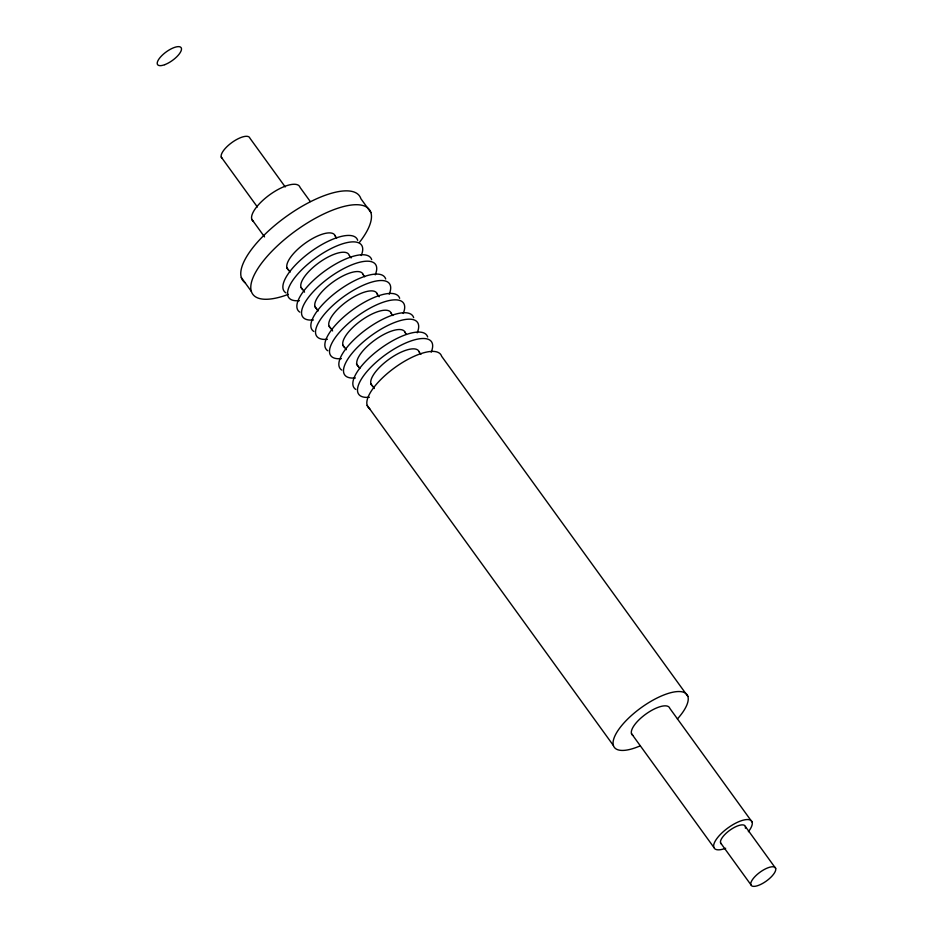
<?xml version="1.0" encoding="UTF-8"?>
<svg xmlns="http://www.w3.org/2000/svg" width="933" height="933" viewBox="0 0 933 933"><rect width="100%" height="100%" fill="white"/><g stroke="black" fill="none" stroke-linecap="round" stroke-linejoin="round"><path stroke-width="1.4" d="M370.926 212.584L360.896 198.729A72.051 26.229 -35.9 0 0 285.09 217.366A72.051 26.229 -35.9 0 0 245.496 282.967M687.878 696.438L441.636 356.289A44.877 16.328 -35.9 0 0 394.437 367.894A44.877 16.328 -35.9 0 0 369.771 408.759M310.281 201.54L300.064 187.44A29.098 10.59 -35.9 0 0 269.45 194.962A29.098 10.59 -35.9 0 0 253.461 221.459M334.959 235.629L336.65 237.985M349.42 255.607L351.123 257.963M363.03 274.419L364.733 276.763M376.652 293.219L379.195 296.752M391.114 313.208L392.816 315.552M404.724 332.008L406.426 334.364M419.197 351.986L420.888 354.342M752.126 822.055L669.812 708.357A23.092 8.409 -35.9 0 0 645.519 714.328A23.092 8.409 -35.9 0 0 632.831 735.356M285.218 186.938L249.916 138.177A17.284 6.286 -35.9 0 0 231.746 142.644A17.284 6.286 -35.9 0 0 222.241 158.377M745.362 826.51L775.673 868.39A14.94 5.435 -35.9 0 1 758.564 885.347A14.94 5.435 -35.9 0 1 755.59 875.947A14.94 5.435 -35.9 0 1 775.673 868.39M720.568 842.861L750.878 884.729M221.238 157.082L257.38 206.998M631.489 733.618L713.803 847.316M251.782 219.267L264.54 236.9M286.664 267.456L290.07 272.156M301.126 287.434L304.531 292.146M314.748 306.246L318.141 310.946M329.209 326.223L332.614 330.923M342.819 345.035L346.225 349.735M356.441 363.835L359.835 368.535M370.902 383.825L374.308 388.525M367.17 405.377L613.413 745.525M241.32 277.544L251.35 291.399M721.431 843.98A14.94 5.435 -35.9 0 1 731.239 829.262A14.94 5.435 -35.9 0 1 745.385 828.201M725.676 848.26A23.092 8.409 -35.9 0 1 715.739 840.225A23.092 8.409 -35.9 0 1 743.239 820.154A23.092 8.409 -35.9 0 1 748.383 831.688M639.968 745.945A44.877 16.328 -35.9 0 1 616.83 732.335A44.877 16.328 -35.9 0 1 672.343 692.321A44.877 16.328 -35.9 0 1 677.405 718.958M327.425 339.285A44.877 16.328 -35.9 0 1 321.978 317.313A44.877 16.328 -35.9 0 1 369.06 282.944A44.877 16.328 -35.9 0 1 389.213 294.175M330.644 328.078A29.098 10.59 -35.9 0 1 346.633 301.581A29.098 10.59 -35.9 0 1 377.247 294.058M313.815 331.448A44.877 16.328 -35.9 0 1 338.469 290.583A44.877 16.328 -35.9 0 1 385.679 278.99M355.403 377.947A44.877 16.328 -35.9 0 1 349.968 355.963A44.877 16.328 -35.9 0 1 397.038 321.605A44.877 16.328 -35.9 0 1 417.203 332.836M358.634 366.727A29.098 10.59 -35.9 0 1 374.623 340.23A29.098 10.59 -35.9 0 1 405.237 332.708M341.793 370.098A44.877 16.328 -35.9 0 1 366.447 329.244A44.877 16.328 -35.9 0 1 413.657 317.64M341.408 358.622A44.877 16.328 -35.9 0 1 335.973 336.638A44.877 16.328 -35.9 0 1 383.055 302.269A44.877 16.328 -35.9 0 1 403.208 313.5M344.639 347.403A29.098 10.59 -35.9 0 1 360.628 320.905A29.098 10.59 -35.9 0 1 391.242 313.383M327.798 350.773A44.877 16.328 -35.9 0 1 352.464 309.919A44.877 16.328 -35.9 0 1 399.662 298.315M369.386 397.271A44.877 16.328 -35.9 0 1 363.952 375.299A44.877 16.328 -35.9 0 1 411.033 340.93A44.877 16.328 -35.9 0 1 431.186 352.161M372.617 386.052A29.098 10.59 -35.9 0 1 388.606 359.555A29.098 10.59 -35.9 0 1 419.22 352.033M355.788 389.423A44.877 16.328 -35.9 0 1 380.442 348.569A44.877 16.328 -35.9 0 1 427.652 336.965M288.67 270.092A29.098 10.59 -35.9 0 1 304.659 243.595A29.098 10.59 -35.9 0 1 335.274 236.072M288.414 294.338A72.051 26.229 -35.9 0 1 257.403 269.275A72.051 26.229 -35.9 0 1 343.216 206.636A72.051 26.229 -35.9 0 1 359.263 242.615M313.43 319.961A44.877 16.328 -35.9 0 1 307.995 297.989A44.877 16.328 -35.9 0 1 355.065 263.619A44.877 16.328 -35.9 0 1 375.229 274.85M316.66 308.753A29.098 10.59 -35.9 0 1 332.649 282.256A29.098 10.59 -35.9 0 1 363.264 274.734M299.82 312.123A44.877 16.328 -35.9 0 1 324.474 271.258A44.877 16.328 -35.9 0 1 371.684 259.666M299.435 300.636A44.877 16.328 -35.9 0 1 294 278.664A44.877 16.328 -35.9 0 1 341.081 244.294A44.877 16.328 -35.9 0 1 361.234 255.525M302.665 289.428A29.098 10.59 -35.9 0 1 318.654 262.931A29.098 10.59 -35.9 0 1 349.269 255.409M285.825 292.799A44.877 16.328 -35.9 0 1 310.491 251.933A44.877 16.328 -35.9 0 1 357.689 240.329M164.779 64.669A14.496 5.271 -35.9 0 0 181.387 48.213A14.496 5.271 -35.9 0 0 161.899 55.56A14.496 5.271 -35.9 0 0 164.779 64.669"/></g></svg>
